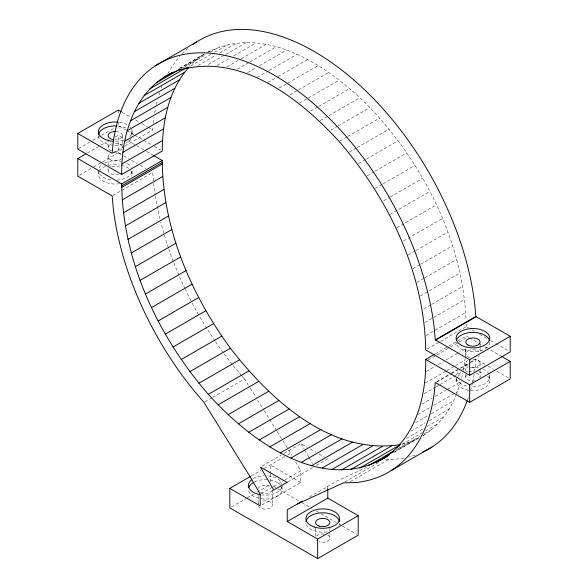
<?xml version="1.0" encoding="UTF-8"?>
<svg xmlns="http://www.w3.org/2000/svg" width="588" height="588" viewBox="0 0 588 588"><rect width="100%" height="100%" fill="white"/><g stroke="black" fill="none" stroke-linecap="round" stroke-linejoin="round"><path stroke-width="0.44" stroke-dasharray="2.94 2.21" d="M124.913 145.978L152.74 129.919L153.027 126.574M153.321 123.237L153.468 121.562A229.364 132.425 60 0 1 154.041 117.277M463.41 370.33L465.181 358.312M465.255 357.423L466.034 348.493L459.676 352.161M484.931 364.347L475.81 359.084L475.082 367.434A229.364 132.425 60 0 1 474.626 370.866M461.624 378.172L462.66 373.806M456.2 394.849L460.801 381.671L448.085 389.013M423.007 435.635C438.097 426.55 449.291 411.879 455.847 395.68M179.303 68.509L203.948 54.28L196.914 59.403L188.866 66.319M179.715 68.414L206.741 52.81M207.535 52.354C265.644 22.535 329.927 67.128 369.948 107.553C424.088 165.015 462.44 240.683 466.086 320.379M181.016 68.583L196.914 59.403M183.801 67.407L206.065 54.552M210.041 52.258L219.581 46.753M190.74 65.959L210.622 54.478M214.591 52.185L228.107 44.387M198.105 65.452L215.59 55.353M219.567 53.06L237.06 42.961M208.218 64.526L224.917 54.89M225.711 54.427L246.379 42.49M217.082 65.474L229.805 58.131M233.774 55.838L256.037 42.983M78.594 148.617L92.11 140.811M92.904 140.348L100.849 135.762M101.651 135.306L114.366 127.956M227.019 66.914L238.147 60.49M241.33 58.653L265.974 44.423M87.34 153.049L100.056 145.699M100.849 145.243L106.421 142.031M115.16 136.982L118.342 135.144L123.833 138.312M237.192 69.303L249.121 62.424M249.915 61.96L276.147 46.812M247.555 72.633L256.302 67.583M259.477 65.746L286.51 50.142M112.984 152.865L124.119 146.441M79.387 175.195L92.904 167.389M93.698 166.933L101.651 162.339M102.444 161.884L118.342 152.704L118.342 135.144M257.257 77.329L268.385 70.905M269.179 70.45L297.006 54.383M267.834 82.474L277.374 76.969M278.168 76.506L307.583 59.528M279.241 88.031L287.194 83.445M287.988 82.981L318.196 65.54M112.925 195.473L152.674 172.519L153.872 185.36A229.364 132.425 60 0 0 155.21 194.988M289.833 94.888L297.785 90.302M298.579 89.839L328.788 72.397M299.564 103.018L307.509 98.431M308.31 97.968L339.313 80.071M310.758 111.007L317.91 106.876M318.711 106.413L349.713 88.516M320.188 120.636L328.141 116.049M328.935 115.586L359.944 97.689M330.993 130.044L337.35 126.369M338.144 125.913L369.948 107.553M339.93 141.002L347.082 136.872M347.883 136.416L379.679 118.056M349.346 152.094L356.497 147.963M357.298 147.507L389.094 129.147M358.393 163.721L365.552 159.591M366.346 159.127L398.142 140.767M367.037 175.819L374.196 171.689M374.99 171.233L406.786 152.873M375.232 188.344L382.384 184.213M383.178 183.75L414.981 165.39M383.721 200.758L389.293 197.546M390.087 197.09L422.676 178.267M390.101 214.392L429.85 191.445M396.709 227.799L436.465 204.844M403.522 240.904L442.477 218.413M408.116 255.03L415.268 250.9M416.069 250.444L447.865 232.084M412.857 268.731L420.008 264.6M420.802 264.144L452.606 245.784M204.749 401.949L211.908 397.819M212.702 397.356L244.505 378.995L249.79 387.507M416.921 282.402L424.073 278.271M424.867 277.808L456.67 259.448M420.288 295.962L460.036 273.016M423.742 308.906L430.901 304.775M431.695 304.319L462.705 286.415M424.889 322.533L432.841 317.939M433.635 317.483L464.638 299.586M426.094 335.403L465.843 312.456M427.322 349.029L466.277 326.538L468.629 327.898M435.267 353.925L447.99 346.582M448.784 346.119L466.277 336.02L468.629 337.38M428.115 360.003L436.068 355.417M436.862 354.954L449.577 347.611M450.379 347.155L466.277 337.975L466.277 336.02M262.05 466.137L281.13 455.119M284.305 453.282L301.005 443.646L307.252 447.255M426.285 371.44L435.032 366.39M438.214 364.553L442.985 361.804M446.16 359.966L458.883 352.624M251.274 475.979L261.212 470.246M264.394 468.408L286.65 455.553M287.444 455.097L290.626 453.26L291.949 455.553M425.271 383.053L445.947 371.116M446.74 370.661L454.686 366.067M455.487 365.611L465.027 360.106M436.855 381.575L450.371 373.77M451.165 373.314L459.11 368.72M459.912 368.264L469.452 362.752M470.246 362.296L475.81 359.084M436.487 382.281L450.798 374.019M451.599 373.564L457.956 369.889M461.139 368.051L469.878 363.002M470.672 362.546L476.243 359.334M424.323 393.673L435.451 387.242M436.245 386.786L439.427 384.949M440.221 384.493L461.683 372.101M231.4 506.966L246.504 498.242M247.298 497.786L253.656 494.111M256.838 492.274L269.561 484.931M261.013 493.766L272.935 486.879M273.736 486.423L284.07 480.455M284.864 479.999L300.762 470.819L295.036 460.896M421.846 404.162L432.18 398.194M435.363 396.356L447.284 389.469M287.804 481.925L313.485 467.1M316.425 465.402L327.553 458.971L325.208 457.618M417.862 414.466L430.585 407.124M433.768 405.286L455.23 392.894M456.023 392.439L457.611 391.52M261.807 505.011L300.762 482.52L300.762 470.819M415.569 422.706L427.491 415.826M431.467 413.526L453.73 400.678M411.005 431.136L425.315 422.875M429.291 420.582L449.166 409.101M406.573 438.332L423.272 428.689M427.248 426.396L443.94 416.76M309.509 496.978L337.931 480.572L366.633 467.372M402.31 444.256L422.184 432.775M425.367 430.945L438.089 423.595M397.833 448.673L408.969 442.242L419.303 437.67M395.856 450.246L419.707 436.48M424.477 433.724L431.629 429.593M394.776 451.79L417.032 438.942M393.592 452.62L419.038 437.928M344.906 481.947L379.091 462.205M350.36 481.557L388.521 459.522L396.643 459.096A229.364 132.425 60 0 0 405.338 457.758M207.726 52.17L211.511 50.053M423.088 435.561L424.602 434.716M402.141 444.138L408.969 442.242M388.521 459.522L383.861 459.456M122.253 112.315L130.852 117.277M135.541 119.989L138.665 121.789M141.796 123.598L147.265 126.758M148.044 127.206L152.74 129.919M126.185 130.191L118.342 125.663L118.342 121.995M126.971 130.646L134.035 134.718M134.814 135.174L142.656 139.701M143.443 140.157L151.285 144.685M154.423 146.493L160.7 150.116M471.767 329.714L474.906 331.522M479.61 334.241L486.673 338.313M490.59 340.577L495.302 343.296M496.081 343.752L509.421 351.448M127.758 140.576L145.795 150.998M146.581 151.447L152.858 155.07M469.415 337.835L481.962 345.082M485.1 346.891L487.452 348.25M490.59 350.058L500.792 355.946M118.342 152.704L123.024 155.401M123.803 155.857L128.485 158.554M131.609 160.362L137.07 163.515M140.187 165.316L145.655 168.469M488.084 366.17L493.619 369.367M496.779 371.19L508.62 378.025M310.376 449.056L315.837 452.209M318.961 454.017L324.429 457.17M300.762 482.52L270.355 464.968L270.355 472.943M273.523 486.298L301.218 502.292M302.011 502.747L311.508 508.23M316.256 510.972L320.217 513.258M321.004 513.714L336.042 522.394M339.21 524.224L341.584 525.599M342.37 526.054L356.622 534.279M241.697 375.695L234.458 367.169A229.364 132.425 60 0 1 232.826 365.141M242.263 376.357L244.505 378.995M250.267 388.278L255.552 396.79M257.478 399.884L263.718 409.939M264.203 410.711L276.691 430.828M277.176 431.599L282.461 440.111M282.938 440.882L288.223 449.394M288.708 450.165L290.626 453.26M301.005 443.646L304.209 449.195M304.665 449.989L308.781 457.126M309.244 457.92L312.449 463.469M466.196 323.9L466.277 326.538M489.723 376.474L489.723 380.377M480.095 344.597L480.095 347.302M480.095 348.199L480.095 351.8M480.095 363.083L480.095 369.455M480.095 370.366L480.095 376.739M465.777 348.588L465.777 353.991M465.777 363.472L465.777 370.756M465.777 374.394L465.777 377.129M456.148 381.289L456.148 377.386A16.809 9.702 0 0 0 468.504 386.294M329.89 528.017L329.89 532.61M329.89 533.529L329.89 538.116M327.795 486.423L327.795 489.12M315.558 528.017L315.558 536.278M282.042 486.276L282.042 488.621M272.435 489.958L272.435 504.644M270.355 473.832L270.355 481.815M258.139 495.17L258.139 505.268M132.072 131.69L132.072 135.593A16.809 9.702 0 0 0 129.823 130.742M132.072 174.335L132.072 170.432A16.809 9.702 0 0 1 117.019 180.082M122.436 135.593L122.436 147.294M118.342 110.059L118.342 113.727M108.096 139.194L108.096 147.294M108.096 156.775L108.096 164.971M108.096 168.609L108.096 170.432M98.461 170.432L98.461 174.335M154.718 113.058A229.364 132.425 60 0 1 155.688 107.986M156.452 104.502A229.364 132.425 60 0 1 157.511 100.239M158.936 95.249A229.364 132.425 60 0 1 159.708 92.816M161.369 88.053A229.364 132.425 60 0 1 162.009 86.377M167.859 73.691A229.364 132.425 60 0 1 179.855 56.382M182.199 53.831A229.364 132.425 60 0 1 187.792 48.532M479.308 355.696A7.166 4.138 0 0 1 478.242 356.585M469.65 357.475A7.166 4.138 0 0 1 466.909 356.034M466.108 355.056A7.166 4.138 0 0 1 469.885 350.051A7.166 4.138 0 0 1 478.97 351.565M415.282 455.053A229.364 132.425 60 0 1 408.711 456.994M232.282 364.457A229.364 132.425 60 0 1 223.756 353.359M223.234 352.653A229.364 132.425 60 0 1 215.583 341.856M215.09 341.128A229.364 132.425 60 0 1 207.321 329.251M206.851 328.501A229.364 132.425 60 0 1 199.516 316.307M198.634 314.764A229.364 132.425 60 0 1 192.217 303.07M190.982 300.711A229.364 132.425 60 0 1 185.448 289.612M185.066 288.811A229.364 132.425 60 0 1 179.23 275.978M178.884 275.169A229.364 132.425 60 0 1 173.607 262.226M173.298 261.417A229.364 132.425 60 0 1 168.712 248.761M168.418 247.901A229.364 132.425 60 0 1 160.803 222.191M159.965 218.787A229.364 132.425 60 0 1 155.357 195.87M474.112 374.262A229.364 132.425 60 0 1 472.678 381.891M472.487 382.759A229.364 132.425 60 0 1 470.576 390.439M468.305 397.789A229.364 132.425 60 0 1 467.467 400.163M130.793 170.623A16.809 9.702 0 0 1 131.815 176.025M119.614 183.706A16.809 9.702 0 0 1 99.034 171.821M99.35 171.218A16.809 9.702 0 0 1 105.392 166.485M108.427 165.471A16.809 9.702 0 0 1 119.614 164.963M121.29 165.272A16.809 9.702 0 0 1 128.603 168.425M281.799 487.246A16.809 9.702 0 0 1 262.167 494.986M253.127 478.75A16.809 9.702 0 0 1 264.019 475.773M268.4 475.912A16.809 9.702 0 0 1 282.042 484.718M262.917 501.05A7.166 4.138 0 0 1 272.053 503.585A7.166 4.138 0 0 1 267.658 508.863A7.166 4.138 0 0 1 258.522 506.327M258.242 504.188A7.166 4.138 0 0 1 258.83 503.159M327.795 535.19A7.166 4.138 0 0 1 328.413 540.637A7.166 4.138 0 0 1 319.144 541.702M317.66 541.041A7.166 4.138 0 0 1 316.52 540.188M316.52 536.05A7.166 4.138 0 0 1 323.973 534.044M487.643 376.136A16.809 9.702 0 0 1 486.673 386.426A16.809 9.702 0 0 1 470.216 390.41M468.504 390.197A16.809 9.702 0 0 1 456.516 378.768M458.008 376.379A16.809 9.702 0 0 1 462.433 373.262M466.188 371.947A16.809 9.702 0 0 1 467.835 371.587M468.673 371.447A16.809 9.702 0 0 1 474.788 371.19M479.051 371.792A16.809 9.702 0 0 1 484.255 373.659M489.73 342.481A16.809 9.702 0 0 1 472.995 351.793A16.809 9.702 0 0 1 456.148 342.547M131.499 129.176A16.809 9.702 0 0 1 128.603 137.599M123.671 140.091A16.809 9.702 0 0 1 115.27 141.392M119.614 122.319A16.809 9.702 0 0 1 127.148 124.832M129.823 126.839A16.809 9.702 0 0 1 130.793 127.978M115.27 143.156A7.166 4.138 0 0 1 122.37 147.838A7.166 4.138 0 0 1 113.411 151.292M111.683 150.881A7.166 4.138 0 0 1 111.683 143.715M115.887 131.469A7.166 4.138 0 0 1 122.429 135.769A7.166 4.138 0 0 1 115.27 139.731M131.183 138.709A16.809 9.702 0 0 1 125.847 143.134M122.899 144.236A16.809 9.702 0 0 1 98.461 135.593M117.901 126.008A16.809 9.702 0 0 1 126.516 128.382M121.473 158.848A7.166 4.138 0 0 1 110.904 160.061A7.166 4.138 0 0 1 110.199 153.85M113.411 152.777A7.166 4.138 0 0 1 121.473 154.71M118.849 174.019A7.166 4.138 0 0 1 110.199 173.357A7.166 4.138 0 0 1 109.059 168.366M111.683 166.852A7.166 4.138 0 0 1 120.334 167.506M110.919 179.803A16.809 9.702 0 0 1 99.034 172.946M99.034 167.918A16.809 9.702 0 0 1 101.937 164.522M104.686 162.891A16.809 9.702 0 0 1 121.29 161.377M127.148 163.574A16.809 9.702 0 0 1 131.183 167.315M473.23 359.143A7.166 4.138 0 0 1 480.051 363.803A7.166 4.138 0 0 1 471.407 367.324M468.114 366.339A7.166 4.138 0 0 1 467.636 360.495M475.119 380.877A7.166 4.138 0 0 1 467.46 379.605A7.166 4.138 0 0 1 466.571 375.034M476.229 373.255A7.166 4.138 0 0 1 479.94 377.812M489.334 374.799A16.809 9.702 0 0 1 470.216 386.507M456.516 374.865A16.809 9.702 0 0 1 459.14 371.396M461.756 369.69A16.809 9.702 0 0 1 467.835 367.691M470.4 367.338A16.809 9.702 0 0 1 479.859 368.088M482.895 369.117A16.809 9.702 0 0 1 488.951 373.983M272.332 490.12A7.166 4.138 0 0 1 260.616 492.487M258.242 488.584A7.166 4.138 0 0 1 269.958 486.21M281.145 486.144A16.809 9.702 0 0 1 268.723 498.845A16.809 9.702 0 0 1 248.526 490.076M254.413 481.947A16.809 9.702 0 0 1 267.54 479.735M270.113 480.051A16.809 9.702 0 0 1 280.285 484.975M339.467 523.357A16.809 9.702 0 0 1 338.96 525.025M327.075 531.883A16.809 9.702 0 0 1 305.981 523.357"/><path stroke-width="0.88" d="M121.466 111.86L118.342 110.059L77.8 133.469L77.8 149.073L121.723 174.43C121.084 135.541 134.542 90.692 172.144 72.64M387.235 456.288C323.665 495.574 250.297 441.051 208.321 394.35C158.076 336.226 122.539 261.726 121.723 183.912L77.8 158.554L77.8 176.113L112.132 195.929L113.33 208.769A229.364 132.425 60 0 0 193.915 390.579L203.955 402.405L250.084 476.67L260.219 494.229L260.219 505.93L229.812 488.371L229.812 507.885L317.66 558.6L358.202 535.19L358.202 515.683L327.795 498.124L287.245 521.534L317.66 539.093L358.202 515.683M188.704 67.451C168.58 90.074 162.339 121.547 162.273 151.028L121.723 174.43M400.435 444.616C330.14 455.48 270.179 399.406 230.4 348.228C190.74 293.963 162.648 228.511 162.273 160.509L153.644 155.526M384.052 458.125C416.223 437.031 426.271 395.753 425.727 359.43L434.473 354.38M156.041 65.378L196.583 41.976M163.398 77.689L173.35 72.089M156.371 82.812L179.428 69.502M170.968 73.463L180.626 69.244M149.911 88.81L187.278 67.238M144.06 95.646L184.603 72.243M138.834 103.304L179.384 79.894M134.27 111.727L174.82 88.318M130.389 120.885L170.932 97.483M77.8 158.554L85.745 153.96M127.199 130.734L167.742 107.325M124.722 141.223L165.272 117.813M122.973 152.307L163.523 128.897M121.966 163.92L162.508 140.51M121.723 183.912L162.273 160.509M121.723 185.867L162.273 162.457M121.687 187.44L162.237 164.03M122.157 199.949L162.7 176.547M123.362 212.827L163.905 189.417M125.295 225.99L165.845 202.581M127.956 239.389L168.506 215.98M131.33 252.958L171.872 229.548M135.394 266.621L175.944 243.211M140.135 280.322L180.678 256.912M145.523 293.993L186.073 270.583M151.535 307.561L192.085 284.151M158.15 320.967L198.693 297.557M165.324 334.138L205.866 310.729M173.019 347.016L213.569 323.606M181.214 359.533L221.757 336.13M189.858 371.638L230.4 348.228M198.906 383.266L239.448 359.856M208.321 394.35L248.864 370.94M218.052 404.853L258.602 381.443M228.056 414.716L268.606 391.307M238.287 423.889L278.83 400.487M248.687 432.334L289.23 408.925M259.212 440.008L299.755 416.598M77.8 133.469L112.19 153.321L112.918 144.971A229.364 132.425 60 0 1 272.251 74.073A229.364 132.425 60 0 1 434.128 327.046L435.326 339.886L475.868 316.476L510.2 336.299L510.2 351.903L469.658 375.313L425.727 349.948C424.249 272.817 388.999 199.111 339.136 141.465C299.806 98.527 241.036 52.428 179.031 70.163M435.679 340.084L476.221 316.675M269.804 446.865L310.346 423.456M280.417 452.878L320.96 429.475M229.812 488.371L250.481 476.442M290.994 458.023L331.536 434.613M435.326 339.886L469.658 359.702L510.2 336.299M301.49 462.264L342.032 438.861M311.853 465.593L352.396 442.183M287.245 482.248L273.729 490.047L260.455 467.056L287.01 482.38M322.18 468.011L362.73 444.601M425.727 359.43L469.658 384.795L510.2 361.385L510.2 378.937L469.658 402.346L435.26 382.494L434.532 390.844A229.364 132.425 60 0 1 356.093 482.505L343.311 482.866L297.381 503.982M331.963 469.422L372.505 446.013M341.621 469.915L382.163 446.505M350.94 469.445L391.49 446.035M302.35 501.108L287.245 509.833L287.245 521.534M359.893 468.026L399.642 445.072M397.539 447.005L399.134 446.086M368.419 465.652L393.857 450.967M391.086 453.003L393.468 451.628M376.489 462.352L389.205 455.009M391.417 470.437L431.96 447.027M501.571 356.401L510.2 361.385M475.868 316.476L474.67 303.636A229.364 132.425 60 0 0 360.525 85.988A229.364 132.425 60 0 0 193.107 44.335M469.658 359.702L469.658 375.313M469.658 384.795L469.658 402.346M327.795 489.12L327.795 498.124M317.66 539.093L317.66 558.6M467.173 400.942A229.364 132.425 60 0 1 422.36 452.245M260.462 494.743A16.809 9.702 0 0 1 251.855 479.617M456.516 340.026A16.809 9.702 0 0 1 473.619 332.396A16.809 9.702 0 0 1 489.598 340.797M113.513 141.34A16.809 9.702 0 0 1 98.608 130.426A16.809 9.702 0 0 1 117.901 122.106M113.411 139.591A7.166 4.138 0 0 1 108.163 135.049A7.166 4.138 0 0 1 115.27 131.455M98.527 134.748A16.809 9.702 0 0 1 117.019 125.942M248.768 487.548A16.809 9.702 0 0 1 253.759 482.292M305.981 521.666A16.809 9.702 0 0 1 322.724 512.81A16.809 9.702 0 0 1 339.467 521.666M461.624 345.369A16.809 9.702 0 0 0 489.356 340.261A16.809 9.702 0 0 0 467.835 328.949A16.809 9.702 0 0 0 461.624 345.369M314.323 527.01A16.809 9.702 0 0 0 339.533 518.609A16.809 9.702 0 0 0 314.323 510.208A16.809 9.702 0 0 0 314.323 527.01M468.114 345.149A7.166 4.138 0 0 0 479.94 342.973A7.166 4.138 0 0 0 470.76 338.151A7.166 4.138 0 0 0 468.114 345.149M319.144 526.098A7.166 4.138 0 0 0 329.89 522.511A7.166 4.138 0 0 0 319.144 518.925A7.166 4.138 0 0 0 319.144 526.098"/></g></svg>
